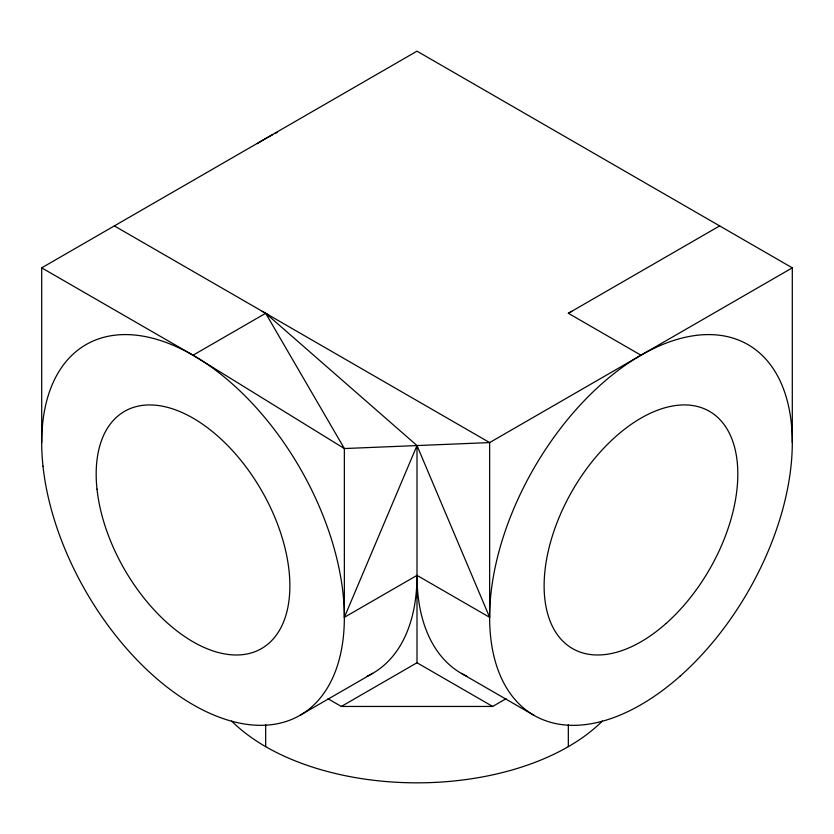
<?xml version="1.0" encoding="UTF-8"?>
<svg xmlns="http://www.w3.org/2000/svg" width="834" height="834" viewBox="0 0 834 834"><rect width="100%" height="100%" fill="white"/><g stroke="black" fill="none" stroke-linecap="round" stroke-linejoin="round"><path stroke-width="1.25" d="M114.341 225.91L489.641 442.583L489.641 617.327L417 575.387L344.359 617.327L417 445.564L265.671 313.282L193.029 355.221L41.7 267.85L41.7 442.593M41.7 267.85L417 51.166L792.3 267.85L792.3 442.593M640.971 355.221L568.329 313.282L719.659 225.91M792.3 267.85L489.641 442.583L344.359 448.546L193.029 355.221M300.042 715.301L372.673 673.361M327.981 698.736L341.335 706.45L417 662.759L417 445.564L489.641 617.327M341.335 706.45L492.665 706.45L506.019 698.736M461.327 673.361L533.958 715.301M417 662.759L492.665 706.45M265.671 313.282L344.359 448.546L344.359 617.327M568.329 724.704L568.329 746.639M265.671 724.704L265.671 746.639M602.346 721.056A214.015 123.557 0 0 1 231.654 721.056M262.178 311.311A214.015 123.557 60 0 1 268.788 315.116M367.158 676.238A214.015 123.557 60 0 0 417 575.387A214.015 123.557 -60 0 0 466.842 676.238M568.329 313.282A214.015 123.557 -60 0 1 571.822 311.311M257.331 143.615A214.015 123.557 -60 0 1 272.655 134.691M274.98 133.492A214.015 123.557 -60 0 1 277.315 132.335M680.137 676.134A214.015 123.557 -60 0 0 747.973 344.619A214.015 123.557 -60 0 0 494.791 569.122A214.015 123.557 -60 0 0 680.137 676.134M42.993 466.143A214.015 123.557 60 0 0 285.155 721.775A214.015 123.557 60 0 0 250.94 401.957A214.015 123.557 60 0 0 42.993 466.143M97.005 489.12A136.974 79.084 60 0 0 251.993 652.72A136.974 79.084 60 0 0 230.09 448.035A136.974 79.084 60 0 0 97.005 489.12M666.032 623.509A136.974 79.084 -60 0 0 709.453 411.339A136.974 79.084 -60 0 0 547.417 555.027A136.974 79.084 -60 0 0 666.032 623.509"/></g></svg>
